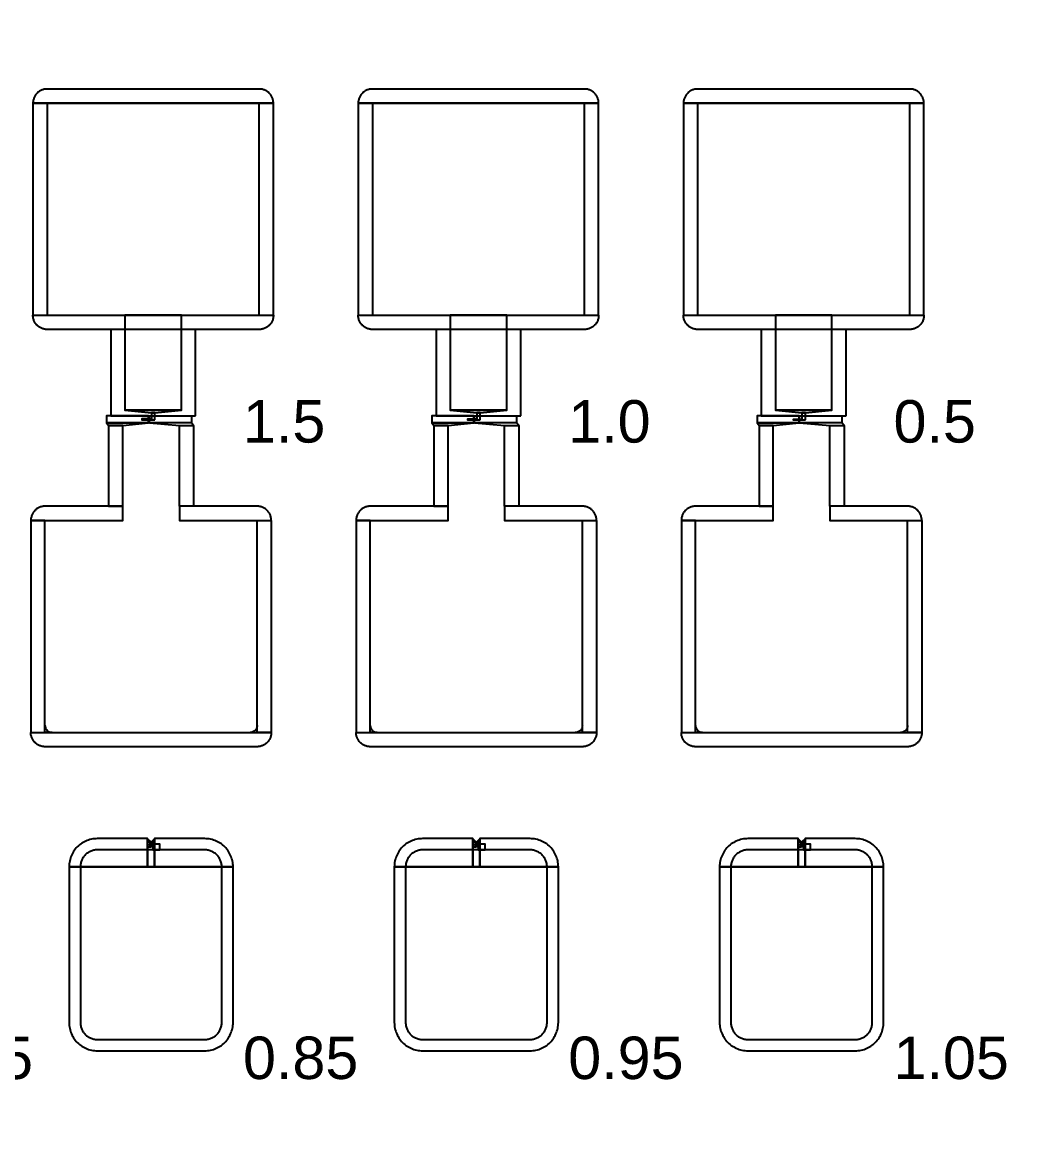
# Model space of a CAD drawing. Extents: x -50000 to 50000, y -50000 to 50000.
# Drawn here: x -12152 to -10740, y -39627 to -38046 of the extents above; entities that cross this region are included whole.
import ezdxf

# ---------------------------------------------------------------- set-up
doc = ezdxf.new("R2010")
doc.units = 0
doc.layers.get('0').update_dxf_attribs({"linetype": 'CONTINUOUS'})
for name, color, linetype in [('BASEMETAL', 4, 'CONTINUOUS'), ('FRAME', 8, 'CONTINUOUS'), ('MARKERS', 2, 'CONTINUOUS'), ('SECONDLAYER', 6, 'CONTINUOUS')]:
    doc.layers.add(name, color=color, linetype=linetype)
doc.styles.get("Standard").update_dxf_attribs({"font": 'arial.ttf'})

# ---------------------------------------------------------------- blocks, each defined once
blk = doc.blocks.new('CHIP_JARRAY')
for points in [[(2333, 4940), (2503, 4940), (2503, 4940), (2503, 4941), (2502.9, 4942.1), (2502.8, 4943.1), (2502.6, 4944.2), (2502.3, 4945.2), (2502, 4946.2), (2501.7, 4947.2), (2501.3, 4948.1), (2500.8, 4949.1), (2500.3, 4950), (2499.8, 4950.9), (2499.2, 4951.8), (2498.5, 4952.6), (2497.9, 4953.4), (2497.1, 4954.1), (2496.4, 4954.9), (2495.6, 4955.5), (2494.8, 4956.2), (2493.9, 4956.8), (2493, 4957.3), (2492.1, 4957.8), (2491.1, 4958.3), (2490.2, 4958.7), (2489.2, 4959), (2488.2, 4959.3), (2487.2, 4959.6), (2486.1, 4959.8), (2485.1, 4959.9), (2484, 4960), (2483, 4960), (2183, 4960), (2182, 4960), (2180.9, 4959.9), (2179.9, 4959.8), (2178.8, 4959.6), (2177.8, 4959.3), (2176.8, 4959), (2175.8, 4958.7), (2174.9, 4958.3), (2173.9, 4957.8), (2173, 4957.3), (2172.1, 4956.8), (2171.2, 4956.2), (2170.4, 4955.5), (2169.6, 4954.9), (2168.9, 4954.1), (2168.1, 4953.4), (2167.5, 4952.6), (2166.8, 4951.8), (2166.2, 4950.9), (2165.7, 4950), (2165.2, 4949.1), (2164.7, 4948.1), (2164.3, 4947.2), (2164, 4946.2), (2163.7, 4945.2), (2163.4, 4944.2), (2163.2, 4943.1), (2163.1, 4942.1), (2163, 4941), (2163, 4940), (2163, 4940)], [(2793, 4940), (2963, 4940), (2963, 4940), (2963, 4941), (2962.9, 4942.1), (2962.8, 4943.1), (2962.6, 4944.2), (2962.3, 4945.2), (2962, 4946.2), (2961.7, 4947.2), (2961.3, 4948.1), (2960.8, 4949.1), (2960.3, 4950), (2959.8, 4950.9), (2959.2, 4951.8), (2958.5, 4952.6), (2957.9, 4953.4), (2957.1, 4954.1), (2956.4, 4954.9), (2955.6, 4955.5), (2954.8, 4956.2), (2953.9, 4956.8), (2953, 4957.3), (2952.1, 4957.8), (2951.1, 4958.3), (2950.2, 4958.7), (2949.2, 4959), (2948.2, 4959.3), (2947.2, 4959.6), (2946.1, 4959.8), (2945.1, 4959.9), (2944, 4960), (2943, 4960), (2643, 4960), (2642, 4960), (2640.9, 4959.9), (2639.9, 4959.8), (2638.8, 4959.6), (2637.8, 4959.3), (2636.8, 4959), (2635.8, 4958.7), (2634.9, 4958.3), (2633.9, 4957.8), (2633, 4957.3), (2632.1, 4956.8), (2631.2, 4956.2), (2630.4, 4955.5), (2629.6, 4954.9), (2628.9, 4954.1), (2628.1, 4953.4), (2627.5, 4952.6), (2626.8, 4951.8), (2626.2, 4950.9), (2625.7, 4950), (2625.2, 4949.1), (2624.7, 4948.1), (2624.3, 4947.2), (2624, 4946.2), (2623.7, 4945.2), (2623.4, 4944.2), (2623.2, 4943.1), (2623.1, 4942.1), (2623, 4941), (2623, 4940), (2623, 4940)], [(3253, 4940), (3423, 4940), (3423, 4940), (3423, 4941), (3422.9, 4942.1), (3422.8, 4943.1), (3422.6, 4944.2), (3422.3, 4945.2), (3422, 4946.2), (3421.7, 4947.2), (3421.3, 4948.1), (3420.8, 4949.1), (3420.3, 4950), (3419.8, 4950.9), (3419.2, 4951.8), (3418.5, 4952.6), (3417.9, 4953.4), (3417.1, 4954.1), (3416.4, 4954.9), (3415.6, 4955.5), (3414.8, 4956.2), (3413.9, 4956.8), (3413, 4957.3), (3412.1, 4957.8), (3411.1, 4958.3), (3410.2, 4958.7), (3409.2, 4959), (3408.2, 4959.3), (3407.2, 4959.6), (3406.1, 4959.8), (3405.1, 4959.9), (3404, 4960), (3403, 4960), (3103, 4960), (3102, 4960), (3100.9, 4959.9), (3099.9, 4959.8), (3098.8, 4959.6), (3097.8, 4959.3), (3096.8, 4959), (3095.8, 4958.7), (3094.9, 4958.3), (3093.9, 4957.8), (3093, 4957.3), (3092.1, 4956.8), (3091.2, 4956.2), (3090.4, 4955.5), (3089.6, 4954.9), (3088.9, 4954.1), (3088.1, 4953.4), (3087.5, 4952.6), (3086.8, 4951.8), (3086.2, 4950.9), (3085.7, 4950), (3085.2, 4949.1), (3084.7, 4948.1), (3084.3, 4947.2), (3084, 4946.2), (3083.7, 4945.2), (3083.4, 4944.2), (3083.2, 4943.1), (3083.1, 4942.1), (3083, 4941), (3083, 4940), (3083, 4940)], [(2503, 4640), (2503, 4940), (2163, 4940), (2163, 4640)], [(2963, 4640), (2963, 4940), (2623, 4940), (2623, 4640)], [(3423, 4640), (3423, 4940), (3083, 4940), (3083, 4640)], [(2333, 4640), (2503, 4640), (2503, 4640), (2503, 4639), (2502.9, 4637.9), (2502.8, 4636.9), (2502.6, 4635.8), (2502.3, 4634.8), (2502, 4633.8), (2501.7, 4632.8), (2501.3, 4631.9), (2500.8, 4630.9), (2500.3, 4630), (2499.8, 4629.1), (2499.2, 4628.2), (2498.5, 4627.4), (2497.9, 4626.6), (2497.1, 4625.9), (2496.4, 4625.1), (2495.6, 4624.5), (2494.8, 4623.8), (2493.9, 4623.2), (2493, 4622.7), (2492.1, 4622.2), (2491.1, 4621.7), (2490.2, 4621.3), (2489.2, 4621), (2488.2, 4620.7), (2487.2, 4620.4), (2486.1, 4620.2), (2485.1, 4620.1), (2484, 4620), (2483, 4620), (2183, 4620), (2182, 4620), (2180.9, 4620.1), (2179.9, 4620.2), (2178.8, 4620.4), (2177.8, 4620.7), (2176.8, 4621), (2175.8, 4621.3), (2174.9, 4621.7), (2173.9, 4622.2), (2173, 4622.7), (2172.1, 4623.2), (2171.2, 4623.8), (2170.4, 4624.5), (2169.6, 4625.1), (2168.9, 4625.9), (2168.1, 4626.6), (2167.5, 4627.4), (2166.8, 4628.2), (2166.2, 4629.1), (2165.7, 4630), (2165.2, 4630.9), (2164.7, 4631.9), (2164.3, 4632.8), (2164, 4633.8), (2163.7, 4634.8), (2163.4, 4635.8), (2163.2, 4636.9), (2163.1, 4637.9), (2163, 4639), (2163, 4640), (2163, 4640)], [(2793, 4640), (2963, 4640), (2963, 4640), (2963, 4639), (2962.9, 4637.9), (2962.8, 4636.9), (2962.6, 4635.8), (2962.3, 4634.8), (2962, 4633.8), (2961.7, 4632.8), (2961.3, 4631.9), (2960.8, 4630.9), (2960.3, 4630), (2959.8, 4629.1), (2959.2, 4628.2), (2958.5, 4627.4), (2957.9, 4626.6), (2957.1, 4625.9), (2956.4, 4625.1), (2955.6, 4624.5), (2954.8, 4623.8), (2953.9, 4623.2), (2953, 4622.7), (2952.1, 4622.2), (2951.1, 4621.7), (2950.2, 4621.3), (2949.2, 4621), (2948.2, 4620.7), (2947.2, 4620.4), (2946.1, 4620.2), (2945.1, 4620.1), (2944, 4620), (2943, 4620), (2643, 4620), (2642, 4620), (2640.9, 4620.1), (2639.9, 4620.2), (2638.8, 4620.4), (2637.8, 4620.7), (2636.8, 4621), (2635.8, 4621.3), (2634.9, 4621.7), (2633.9, 4622.2), (2633, 4622.7), (2632.1, 4623.2), (2631.2, 4623.8), (2630.4, 4624.5), (2629.6, 4625.1), (2628.9, 4625.9), (2628.1, 4626.6), (2627.5, 4627.4), (2626.8, 4628.2), (2626.2, 4629.1), (2625.7, 4630), (2625.2, 4630.9), (2624.7, 4631.9), (2624.3, 4632.8), (2624, 4633.8), (2623.7, 4634.8), (2623.4, 4635.8), (2623.2, 4636.9), (2623.1, 4637.9), (2623, 4639), (2623, 4640), (2623, 4640)], [(3253, 4640), (3423, 4640), (3423, 4640), (3423, 4639), (3422.9, 4637.9), (3422.8, 4636.9), (3422.6, 4635.8), (3422.3, 4634.8), (3422, 4633.8), (3421.7, 4632.8), (3421.3, 4631.9), (3420.8, 4630.9), (3420.3, 4630), (3419.8, 4629.1), (3419.2, 4628.2), (3418.5, 4627.4), (3417.9, 4626.6), (3417.1, 4625.9), (3416.4, 4625.1), (3415.6, 4624.5), (3414.8, 4623.8), (3413.9, 4623.2), (3413, 4622.7), (3412.1, 4622.2), (3411.1, 4621.7), (3410.2, 4621.3), (3409.2, 4621), (3408.2, 4620.7), (3407.2, 4620.4), (3406.1, 4620.2), (3405.1, 4620.1), (3404, 4620), (3403, 4620), (3103, 4620), (3102, 4620), (3100.9, 4620.1), (3099.9, 4620.2), (3098.8, 4620.4), (3097.8, 4620.7), (3096.8, 4621), (3095.8, 4621.3), (3094.9, 4621.7), (3093.9, 4622.2), (3093, 4622.7), (3092.1, 4623.2), (3091.2, 4623.8), (3090.4, 4624.5), (3089.6, 4625.1), (3088.9, 4625.9), (3088.1, 4626.6), (3087.5, 4627.4), (3086.8, 4628.2), (3086.2, 4629.1), (3085.7, 4630), (3085.2, 4630.9), (3084.7, 4631.9), (3084.3, 4632.8), (3084, 4633.8), (3083.7, 4634.8), (3083.4, 4635.8), (3083.2, 4636.9), (3083.1, 4637.9), (3083, 4639), (3083, 4640), (3083, 4640)], [(2393, 4498), (2393, 4620), (2273, 4620), (2273, 4498)], [(2853, 4498), (2853, 4620), (2733, 4620), (2733, 4498)], [(3313, 4498), (3313, 4620), (3193, 4620), (3193, 4498)], [(2326.2, 4488), (2326.2, 4498), (2267, 4498), (2267, 4488)], [(2327.8, 4488), (2327.8, 4498), (2387, 4498), (2387, 4488)], [(2786.5, 4488), (2786.5, 4498), (2727, 4498), (2727, 4488)], [(2787.5, 4488), (2787.5, 4498), (2847, 4498), (2847, 4488)], [(3246.8, 4488), (3246.8, 4498), (3187, 4498), (3187, 4488)], [(3247.2, 4488), (3247.2, 4498), (3307, 4498), (3307, 4488)], [(2290, 4484), (2326.2, 4488), (2267, 4488), (2270, 4484)], [(2290, 4370), (2290, 4484), (2270, 4484), (2270, 4370)], [(2390, 4484), (2387, 4488), (2327.8, 4488), (2370, 4484)], [(2370, 4370), (2370, 4484), (2390, 4484), (2390, 4370)], [(2750, 4484), (2786.5, 4488), (2727, 4488), (2730, 4484)], [(2750, 4370), (2750, 4484), (2730, 4484), (2730, 4370)], [(2850, 4484), (2847, 4488), (2787.5, 4488), (2830, 4484)], [(2830, 4370), (2830, 4484), (2850, 4484), (2850, 4370)], [(3210, 4484), (3246.8, 4488), (3187, 4488), (3190, 4484)], [(3210, 4370), (3210, 4484), (3190, 4484), (3190, 4370)], [(3310, 4484), (3307, 4488), (3247.2, 4488), (3290, 4484)], [(3290, 4370), (3290, 4484), (3310, 4484), (3310, 4370)], [(2225, 4350), (2290, 4350), (2290, 4370), (2180, 4370), (2179, 4370), (2177.9, 4369.9), (2176.9, 4369.8), (2175.8, 4369.6), (2174.8, 4369.3), (2173.8, 4369), (2172.8, 4368.7), (2171.9, 4368.3), (2170.9, 4367.8), (2170, 4367.3), (2169.1, 4366.8), (2168.2, 4366.2), (2167.4, 4365.5), (2166.6, 4364.9), (2165.9, 4364.1), (2165.1, 4363.4), (2164.5, 4362.6), (2163.8, 4361.8), (2163.2, 4360.9), (2162.7, 4360), (2162.2, 4359.1), (2161.7, 4358.1), (2161.3, 4357.2), (2161, 4356.2), (2160.7, 4355.2), (2160.4, 4354.2), (2160.2, 4353.1), (2160.1, 4352.1), (2160, 4351), (2160, 4350), (2160, 4350)], [(2435, 4350), (2500, 4350), (2500, 4350), (2500, 4351), (2499.9, 4352.1), (2499.8, 4353.1), (2499.6, 4354.2), (2499.3, 4355.2), (2499, 4356.2), (2498.7, 4357.2), (2498.3, 4358.1), (2497.8, 4359.1), (2497.3, 4360), (2496.8, 4360.9), (2496.2, 4361.8), (2495.5, 4362.6), (2494.9, 4363.4), (2494.1, 4364.1), (2493.4, 4364.9), (2492.6, 4365.5), (2491.8, 4366.2), (2490.9, 4366.8), (2490, 4367.3), (2489.1, 4367.8), (2488.1, 4368.3), (2487.2, 4368.7), (2486.2, 4369), (2485.2, 4369.3), (2484.2, 4369.6), (2483.1, 4369.8), (2482.1, 4369.9), (2481, 4370), (2480, 4370), (2370, 4370), (2370, 4350)], [(2685, 4350), (2750, 4350), (2750, 4370), (2640, 4370), (2639, 4370), (2637.9, 4369.9), (2636.9, 4369.8), (2635.8, 4369.6), (2634.8, 4369.3), (2633.8, 4369), (2632.8, 4368.7), (2631.9, 4368.3), (2630.9, 4367.8), (2630, 4367.3), (2629.1, 4366.8), (2628.2, 4366.2), (2627.4, 4365.5), (2626.6, 4364.9), (2625.9, 4364.1), (2625.1, 4363.4), (2624.5, 4362.6), (2623.8, 4361.8), (2623.2, 4360.9), (2622.7, 4360), (2622.2, 4359.1), (2621.7, 4358.1), (2621.3, 4357.2), (2621, 4356.2), (2620.7, 4355.2), (2620.4, 4354.2), (2620.2, 4353.1), (2620.1, 4352.1), (2620, 4351), (2620, 4350), (2620, 4350)], [(2895, 4350), (2960, 4350), (2960, 4350), (2960, 4351), (2959.9, 4352.1), (2959.8, 4353.1), (2959.6, 4354.2), (2959.3, 4355.2), (2959, 4356.2), (2958.7, 4357.2), (2958.3, 4358.1), (2957.8, 4359.1), (2957.3, 4360), (2956.8, 4360.9), (2956.2, 4361.8), (2955.5, 4362.6), (2954.9, 4363.4), (2954.1, 4364.1), (2953.4, 4364.9), (2952.6, 4365.5), (2951.8, 4366.2), (2950.9, 4366.8), (2950, 4367.3), (2949.1, 4367.8), (2948.1, 4368.3), (2947.2, 4368.7), (2946.2, 4369), (2945.2, 4369.3), (2944.2, 4369.6), (2943.1, 4369.8), (2942.1, 4369.9), (2941, 4370), (2940, 4370), (2830, 4370), (2830, 4350)], [(3145, 4350), (3210, 4350), (3210, 4370), (3100, 4370), (3099, 4370), (3097.9, 4369.9), (3096.9, 4369.8), (3095.8, 4369.6), (3094.8, 4369.3), (3093.8, 4369), (3092.8, 4368.7), (3091.9, 4368.3), (3090.9, 4367.8), (3090, 4367.3), (3089.1, 4366.8), (3088.2, 4366.2), (3087.4, 4365.5), (3086.6, 4364.9), (3085.9, 4364.1), (3085.1, 4363.4), (3084.5, 4362.6), (3083.8, 4361.8), (3083.2, 4360.9), (3082.7, 4360), (3082.2, 4359.1), (3081.7, 4358.1), (3081.3, 4357.2), (3081, 4356.2), (3080.7, 4355.2), (3080.4, 4354.2), (3080.2, 4353.1), (3080.1, 4352.1), (3080, 4351), (3080, 4350), (3080, 4350)], [(3355, 4350), (3420, 4350), (3420, 4350), (3420, 4351), (3419.9, 4352.1), (3419.8, 4353.1), (3419.6, 4354.2), (3419.3, 4355.2), (3419, 4356.2), (3418.7, 4357.2), (3418.3, 4358.1), (3417.8, 4359.1), (3417.3, 4360), (3416.8, 4360.9), (3416.2, 4361.8), (3415.5, 4362.6), (3414.9, 4363.4), (3414.1, 4364.1), (3413.4, 4364.9), (3412.6, 4365.5), (3411.8, 4366.2), (3410.9, 4366.8), (3410, 4367.3), (3409.1, 4367.8), (3408.1, 4368.3), (3407.2, 4368.7), (3406.2, 4369), (3405.2, 4369.3), (3404.2, 4369.6), (3403.1, 4369.8), (3402.1, 4369.9), (3401, 4370), (3400, 4370), (3290, 4370), (3290, 4350)], [(2180, 4050), (2180, 4350), (2160, 4350), (2160, 4050)], [(2480, 4050), (2480, 4350), (2500, 4350), (2500, 4050)], [(2640, 4050), (2640, 4350), (2620, 4350), (2620, 4050)], [(2940, 4050), (2940, 4350), (2960, 4350), (2960, 4050)], [(3100, 4050), (3100, 4350), (3080, 4350), (3080, 4050)], [(3400, 4050), (3400, 4350), (3420, 4350), (3420, 4050)], [(2330, 4050), (2500, 4050), (2500, 4050), (2500, 4049), (2499.9, 4047.9), (2499.8, 4046.9), (2499.6, 4045.8), (2499.3, 4044.8), (2499, 4043.8), (2498.7, 4042.8), (2498.3, 4041.9), (2497.8, 4040.9), (2497.3, 4040), (2496.8, 4039.1), (2496.2, 4038.2), (2495.5, 4037.4), (2494.9, 4036.6), (2494.1, 4035.9), (2493.4, 4035.1), (2492.6, 4034.5), (2491.8, 4033.8), (2490.9, 4033.2), (2490, 4032.7), (2489.1, 4032.2), (2488.1, 4031.7), (2487.2, 4031.3), (2486.2, 4031), (2485.2, 4030.7), (2484.2, 4030.4), (2483.1, 4030.2), (2482.1, 4030.1), (2481, 4030), (2480, 4030), (2180, 4030), (2179, 4030), (2177.9, 4030.1), (2176.9, 4030.2), (2175.8, 4030.4), (2174.8, 4030.7), (2173.8, 4031), (2172.8, 4031.3), (2171.9, 4031.7), (2170.9, 4032.2), (2170, 4032.7), (2169.1, 4033.2), (2168.2, 4033.8), (2167.4, 4034.5), (2166.6, 4035.1), (2165.9, 4035.9), (2165.1, 4036.6), (2164.5, 4037.4), (2163.8, 4038.2), (2163.2, 4039.1), (2162.7, 4040), (2162.2, 4040.9), (2161.7, 4041.9), (2161.3, 4042.8), (2161, 4043.8), (2160.7, 4044.8), (2160.4, 4045.8), (2160.2, 4046.9), (2160.1, 4047.9), (2160, 4049), (2160, 4050), (2160, 4050)], [(2180, 4050), (2180, 4060), (2180.1, 4059), (2180.2, 4057.9), (2180.5, 4056.9), (2180.9, 4055.9), (2181.3, 4055), (2181.9, 4054.1), (2182.6, 4053.3), (2183.3, 4052.6), (2184.1, 4051.9), (2185, 4051.3), (2185.9, 4050.9), (2186.9, 4050.5), (2187.9, 4050.2), (2189, 4050.1), (2190, 4050)], [(2480, 4050), (2480, 4060), (2479.9, 4059), (2479.8, 4057.9), (2479.5, 4056.9), (2479.1, 4055.9), (2478.7, 4055), (2478.1, 4054.1), (2477.4, 4053.3), (2476.7, 4052.6), (2475.9, 4051.9), (2475, 4051.3), (2474.1, 4050.9), (2473.1, 4050.5), (2472.1, 4050.2), (2471, 4050.1), (2470, 4050)], [(2790, 4050), (2960, 4050), (2960, 4050), (2960, 4049), (2959.9, 4047.9), (2959.8, 4046.9), (2959.6, 4045.8), (2959.3, 4044.8), (2959, 4043.8), (2958.7, 4042.8), (2958.3, 4041.9), (2957.8, 4040.9), (2957.3, 4040), (2956.8, 4039.1), (2956.2, 4038.2), (2955.5, 4037.4), (2954.9, 4036.6), (2954.1, 4035.9), (2953.4, 4035.1), (2952.6, 4034.5), (2951.8, 4033.8), (2950.9, 4033.2), (2950, 4032.7), (2949.1, 4032.2), (2948.1, 4031.7), (2947.2, 4031.3), (2946.2, 4031), (2945.2, 4030.7), (2944.2, 4030.4), (2943.1, 4030.2), (2942.1, 4030.1), (2941, 4030), (2940, 4030), (2640, 4030), (2639, 4030), (2637.9, 4030.1), (2636.9, 4030.2), (2635.8, 4030.4), (2634.8, 4030.7), (2633.8, 4031), (2632.8, 4031.3), (2631.9, 4031.7), (2630.9, 4032.2), (2630, 4032.7), (2629.1, 4033.2), (2628.2, 4033.8), (2627.4, 4034.5), (2626.6, 4035.1), (2625.9, 4035.9), (2625.1, 4036.6), (2624.5, 4037.4), (2623.8, 4038.2), (2623.2, 4039.1), (2622.7, 4040), (2622.2, 4040.9), (2621.7, 4041.9), (2621.3, 4042.8), (2621, 4043.8), (2620.7, 4044.8), (2620.4, 4045.8), (2620.2, 4046.9), (2620.1, 4047.9), (2620, 4049), (2620, 4050), (2620, 4050)], [(2640, 4050), (2640, 4060), (2640.1, 4059), (2640.2, 4057.9), (2640.5, 4056.9), (2640.9, 4055.9), (2641.3, 4055), (2641.9, 4054.1), (2642.6, 4053.3), (2643.3, 4052.6), (2644.1, 4051.9), (2645, 4051.3), (2645.9, 4050.9), (2646.9, 4050.5), (2647.9, 4050.2), (2649, 4050.1), (2650, 4050)], [(2940, 4050), (2940, 4060), (2939.9, 4059), (2939.8, 4057.9), (2939.5, 4056.9), (2939.1, 4055.9), (2938.7, 4055), (2938.1, 4054.1), (2937.4, 4053.3), (2936.7, 4052.6), (2935.9, 4051.9), (2935, 4051.3), (2934.1, 4050.9), (2933.1, 4050.5), (2932.1, 4050.2), (2931, 4050.1), (2930, 4050)], [(3250, 4050), (3420, 4050), (3420, 4050), (3420, 4049), (3419.9, 4047.9), (3419.8, 4046.9), (3419.6, 4045.8), (3419.3, 4044.8), (3419, 4043.8), (3418.7, 4042.8), (3418.3, 4041.9), (3417.8, 4040.9), (3417.3, 4040), (3416.8, 4039.1), (3416.2, 4038.2), (3415.5, 4037.4), (3414.9, 4036.6), (3414.1, 4035.9), (3413.4, 4035.1), (3412.6, 4034.5), (3411.8, 4033.8), (3410.9, 4033.2), (3410, 4032.7), (3409.1, 4032.2), (3408.1, 4031.7), (3407.2, 4031.3), (3406.2, 4031), (3405.2, 4030.7), (3404.2, 4030.4), (3403.1, 4030.2), (3402.1, 4030.1), (3401, 4030), (3400, 4030), (3100, 4030), (3099, 4030), (3097.9, 4030.1), (3096.9, 4030.2), (3095.8, 4030.4), (3094.8, 4030.7), (3093.8, 4031), (3092.8, 4031.3), (3091.9, 4031.7), (3090.9, 4032.2), (3090, 4032.7), (3089.1, 4033.2), (3088.2, 4033.8), (3087.4, 4034.5), (3086.6, 4035.1), (3085.9, 4035.9), (3085.1, 4036.6), (3084.5, 4037.4), (3083.8, 4038.2), (3083.2, 4039.1), (3082.7, 4040), (3082.2, 4040.9), (3081.7, 4041.9), (3081.3, 4042.8), (3081, 4043.8), (3080.7, 4044.8), (3080.4, 4045.8), (3080.2, 4046.9), (3080.1, 4047.9), (3080, 4049), (3080, 4050), (3080, 4050)], [(3100, 4050), (3100, 4060), (3100.1, 4059), (3100.2, 4057.9), (3100.5, 4056.9), (3100.9, 4055.9), (3101.3, 4055), (3101.9, 4054.1), (3102.6, 4053.3), (3103.3, 4052.6), (3104.1, 4051.9), (3105, 4051.3), (3105.9, 4050.9), (3106.9, 4050.5), (3107.9, 4050.2), (3109, 4050.1), (3110, 4050)], [(3400, 4050), (3400, 4060), (3399.9, 4059), (3399.8, 4057.9), (3399.5, 4056.9), (3399.1, 4055.9), (3398.7, 4055), (3398.1, 4054.1), (3397.4, 4053.3), (3396.7, 4052.6), (3395.9, 4051.9), (3395, 4051.3), (3394.1, 4050.9), (3393.1, 4050.5), (3392.1, 4050.2), (3391, 4050.1), (3390, 4050)], [(2269.5, 3860), (2325, 3860), (2325, 3900), (2254, 3900), (2251.9, 3899.9), (2249.8, 3899.8), (2247.7, 3899.5), (2245.7, 3899.1), (2243.6, 3898.6), (2241.6, 3898), (2239.7, 3897.3), (2237.7, 3896.5), (2235.8, 3895.6), (2234, 3894.6), (2232.2, 3893.5), (2230.5, 3892.4), (2228.8, 3891.1), (2227.2, 3889.7), (2225.7, 3888.3), (2224.3, 3886.8), (2222.9, 3885.2), (2221.6, 3883.5), (2220.5, 3881.8), (2219.4, 3880), (2218.4, 3878.2), (2217.5, 3876.3), (2216.7, 3874.3), (2216, 3872.4), (2215.4, 3870.4), (2214.9, 3868.3), (2214.5, 3866.3), (2214.2, 3864.2), (2214.1, 3862.1), (2214, 3860), (2214, 3860)], [(2329.6, 3895.5), (2325, 3899.5), (2325, 3899.5), (2325, 3895.5)], [(2329.6, 3888.5), (2329.6, 3895.5), (2325, 3895.5), (2325, 3888.5)], [(2335, 3895.5), (2335, 3899.5), (2335, 3899.5), (2330.4, 3895.5)], [(2330.4, 3888.5), (2330.4, 3895.5), (2335, 3895.5), (2335, 3888.5)], [(2390.5, 3860), (2446, 3860), (2446, 3860), (2445.9, 3862.1), (2445.8, 3864.2), (2445.5, 3866.3), (2445.1, 3868.3), (2444.6, 3870.4), (2444, 3872.4), (2443.3, 3874.3), (2442.5, 3876.3), (2441.6, 3878.2), (2440.6, 3880), (2439.5, 3881.8), (2438.4, 3883.5), (2437.1, 3885.2), (2435.7, 3886.8), (2434.3, 3888.3), (2432.8, 3889.7), (2431.2, 3891.1), (2429.5, 3892.4), (2427.8, 3893.5), (2426, 3894.6), (2424.2, 3895.6), (2422.3, 3896.5), (2420.3, 3897.3), (2418.4, 3898), (2416.4, 3898.6), (2414.3, 3899.1), (2412.3, 3899.5), (2410.2, 3899.8), (2408.1, 3899.9), (2406, 3900), (2335, 3900), (2335, 3860)], [(2729.5, 3860), (2785, 3860), (2785, 3900), (2714, 3900), (2711.9, 3899.9), (2709.8, 3899.8), (2707.7, 3899.5), (2705.7, 3899.1), (2703.6, 3898.6), (2701.6, 3898), (2699.7, 3897.3), (2697.7, 3896.5), (2695.8, 3895.6), (2694, 3894.6), (2692.2, 3893.5), (2690.5, 3892.4), (2688.8, 3891.1), (2687.2, 3889.7), (2685.7, 3888.3), (2684.3, 3886.8), (2682.9, 3885.2), (2681.6, 3883.5), (2680.5, 3881.8), (2679.4, 3880), (2678.4, 3878.2), (2677.5, 3876.3), (2676.7, 3874.3), (2676, 3872.4), (2675.4, 3870.4), (2674.9, 3868.3), (2674.5, 3866.3), (2674.2, 3864.2), (2674.1, 3862.1), (2674, 3860), (2674, 3860)], [(2789.5, 3895.5), (2785, 3899.5), (2785, 3899.5), (2785, 3895.5)], [(2789.5, 3888.5), (2789.5, 3895.5), (2785, 3895.5), (2785, 3888.5)], [(2795, 3895.5), (2795, 3899.5), (2795, 3899.5), (2790.5, 3895.5)], [(2790.5, 3888.5), (2790.5, 3895.5), (2795, 3895.5), (2795, 3888.5)], [(2850.5, 3860), (2906, 3860), (2906, 3860), (2905.9, 3862.1), (2905.8, 3864.2), (2905.5, 3866.3), (2905.1, 3868.3), (2904.6, 3870.4), (2904, 3872.4), (2903.3, 3874.3), (2902.5, 3876.3), (2901.6, 3878.2), (2900.6, 3880), (2899.5, 3881.8), (2898.4, 3883.5), (2897.1, 3885.2), (2895.7, 3886.8), (2894.3, 3888.3), (2892.8, 3889.7), (2891.2, 3891.1), (2889.5, 3892.4), (2887.8, 3893.5), (2886, 3894.6), (2884.2, 3895.6), (2882.3, 3896.5), (2880.3, 3897.3), (2878.4, 3898), (2876.4, 3898.6), (2874.3, 3899.1), (2872.3, 3899.5), (2870.2, 3899.8), (2868.1, 3899.9), (2866, 3900), (2795, 3900), (2795, 3860)], [(3189.5, 3860), (3245, 3860), (3245, 3900), (3174, 3900), (3171.9, 3899.9), (3169.8, 3899.8), (3167.7, 3899.5), (3165.7, 3899.1), (3163.6, 3898.6), (3161.6, 3898), (3159.7, 3897.3), (3157.7, 3896.5), (3155.8, 3895.6), (3154, 3894.6), (3152.2, 3893.5), (3150.5, 3892.4), (3148.8, 3891.1), (3147.2, 3889.7), (3145.7, 3888.3), (3144.3, 3886.8), (3142.9, 3885.2), (3141.6, 3883.5), (3140.5, 3881.8), (3139.4, 3880), (3138.4, 3878.2), (3137.5, 3876.3), (3136.7, 3874.3), (3136, 3872.4), (3135.4, 3870.4), (3134.9, 3868.3), (3134.5, 3866.3), (3134.2, 3864.2), (3134.1, 3862.1), (3134, 3860), (3134, 3860)], [(3249.5, 3895.5), (3245, 3899.5), (3245, 3899.5), (3245, 3895.5)], [(3249.5, 3888.5), (3249.5, 3895.5), (3245, 3895.5), (3245, 3888.5)], [(3255, 3895.5), (3255, 3899.5), (3255, 3899.5), (3250.5, 3895.5)], [(3250.5, 3888.5), (3250.5, 3895.5), (3255, 3895.5), (3255, 3888.5)], [(3310.5, 3860), (3366, 3860), (3366, 3860), (3365.9, 3862.1), (3365.8, 3864.2), (3365.5, 3866.3), (3365.1, 3868.3), (3364.6, 3870.4), (3364, 3872.4), (3363.3, 3874.3), (3362.5, 3876.3), (3361.6, 3878.2), (3360.6, 3880), (3359.5, 3881.8), (3358.4, 3883.5), (3357.1, 3885.2), (3355.7, 3886.8), (3354.3, 3888.3), (3352.8, 3889.7), (3351.2, 3891.1), (3349.5, 3892.4), (3347.8, 3893.5), (3346, 3894.6), (3344.2, 3895.6), (3342.3, 3896.5), (3340.3, 3897.3), (3338.4, 3898), (3336.4, 3898.6), (3334.3, 3899.1), (3332.3, 3899.5), (3330.2, 3899.8), (3328.1, 3899.9), (3326, 3900), (3255, 3900), (3255, 3860)], [(2335, 3860), (2335, 3888.5), (2325, 3888.5), (2325, 3860)], [(2795, 3860), (2795, 3888.5), (2785, 3888.5), (2785, 3860)], [(3255, 3860), (3255, 3888.5), (3245, 3888.5), (3245, 3860)], [(2330, 3600), (2406, 3600), (2408.1, 3600.1), (2410.2, 3600.2), (2412.3, 3600.5), (2414.3, 3600.9), (2416.4, 3601.4), (2418.4, 3602), (2420.3, 3602.7), (2422.3, 3603.5), (2424.2, 3604.4), (2426, 3605.4), (2427.8, 3606.5), (2429.5, 3607.6), (2431.2, 3608.9), (2432.8, 3610.3), (2434.3, 3611.7), (2435.7, 3613.2), (2437.1, 3614.8), (2438.4, 3616.5), (2439.5, 3618.2), (2440.6, 3620), (2441.6, 3621.8), (2442.5, 3623.7), (2443.3, 3625.7), (2444, 3627.6), (2444.6, 3629.6), (2445.1, 3631.7), (2445.5, 3633.7), (2445.8, 3635.8), (2445.9, 3637.9), (2446, 3640), (2446, 3860), (2214, 3860), (2214, 3640), (2214.1, 3637.9), (2214.2, 3635.8), (2214.5, 3633.7), (2214.9, 3631.7), (2215.4, 3629.6), (2216, 3627.6), (2216.7, 3625.7), (2217.5, 3623.7), (2218.4, 3621.8), (2219.4, 3620), (2220.5, 3618.2), (2221.6, 3616.5), (2222.9, 3614.8), (2224.3, 3613.2), (2225.7, 3611.7), (2227.2, 3610.3), (2228.8, 3608.9), (2230.5, 3607.6), (2232.2, 3606.5), (2234, 3605.4), (2235.8, 3604.4), (2237.7, 3603.5), (2239.7, 3602.7), (2241.6, 3602), (2243.6, 3601.4), (2245.7, 3600.9), (2247.7, 3600.5), (2249.8, 3600.2), (2251.9, 3600.1), (2254, 3600)], [(2790, 3600), (2866, 3600), (2868.1, 3600.1), (2870.2, 3600.2), (2872.3, 3600.5), (2874.3, 3600.9), (2876.4, 3601.4), (2878.4, 3602), (2880.3, 3602.7), (2882.3, 3603.5), (2884.2, 3604.4), (2886, 3605.4), (2887.8, 3606.5), (2889.5, 3607.6), (2891.2, 3608.9), (2892.8, 3610.3), (2894.3, 3611.7), (2895.7, 3613.2), (2897.1, 3614.8), (2898.4, 3616.5), (2899.5, 3618.2), (2900.6, 3620), (2901.6, 3621.8), (2902.5, 3623.7), (2903.3, 3625.7), (2904, 3627.6), (2904.6, 3629.6), (2905.1, 3631.7), (2905.5, 3633.7), (2905.8, 3635.8), (2905.9, 3637.9), (2906, 3640), (2906, 3860), (2674, 3860), (2674, 3640), (2674.1, 3637.9), (2674.2, 3635.8), (2674.5, 3633.7), (2674.9, 3631.7), (2675.4, 3629.6), (2676, 3627.6), (2676.7, 3625.7), (2677.5, 3623.7), (2678.4, 3621.8), (2679.4, 3620), (2680.5, 3618.2), (2681.6, 3616.5), (2682.9, 3614.8), (2684.3, 3613.2), (2685.7, 3611.7), (2687.2, 3610.3), (2688.8, 3608.9), (2690.5, 3607.6), (2692.2, 3606.5), (2694, 3605.4), (2695.8, 3604.4), (2697.7, 3603.5), (2699.7, 3602.7), (2701.6, 3602), (2703.6, 3601.4), (2705.7, 3600.9), (2707.7, 3600.5), (2709.8, 3600.2), (2711.9, 3600.1), (2714, 3600)], [(3250, 3600), (3326, 3600), (3328.1, 3600.1), (3330.2, 3600.2), (3332.3, 3600.5), (3334.3, 3600.9), (3336.4, 3601.4), (3338.4, 3602), (3340.3, 3602.7), (3342.3, 3603.5), (3344.2, 3604.4), (3346, 3605.4), (3347.8, 3606.5), (3349.5, 3607.6), (3351.2, 3608.9), (3352.8, 3610.3), (3354.3, 3611.7), (3355.7, 3613.2), (3357.1, 3614.8), (3358.4, 3616.5), (3359.5, 3618.2), (3360.6, 3620), (3361.6, 3621.8), (3362.5, 3623.7), (3363.3, 3625.7), (3364, 3627.6), (3364.6, 3629.6), (3365.1, 3631.7), (3365.5, 3633.7), (3365.8, 3635.8), (3365.9, 3637.9), (3366, 3640), (3366, 3860), (3134, 3860), (3134, 3640), (3134.1, 3637.9), (3134.2, 3635.8), (3134.5, 3633.7), (3134.9, 3631.7), (3135.4, 3629.6), (3136, 3627.6), (3136.7, 3625.7), (3137.5, 3623.7), (3138.4, 3621.8), (3139.4, 3620), (3140.5, 3618.2), (3141.6, 3616.5), (3142.9, 3614.8), (3144.3, 3613.2), (3145.7, 3611.7), (3147.2, 3610.3), (3148.8, 3608.9), (3150.5, 3607.6), (3152.2, 3606.5), (3154, 3605.4), (3155.8, 3604.4), (3157.7, 3603.5), (3159.7, 3602.7), (3161.6, 3602), (3163.6, 3601.4), (3165.7, 3600.9), (3167.7, 3600.5), (3169.8, 3600.2), (3171.9, 3600.1), (3174, 3600)]]:
    blk.add_lwpolyline(points, close=True)
at = {"layer": 'SECONDLAYER'}
for points in [[(2483, 4640), (2483, 4940), (2183, 4940), (2183, 4640)], [(2943, 4640), (2943, 4940), (2643, 4940), (2643, 4640)], [(3403, 4640), (3403, 4940), (3103, 4940), (3103, 4640)], [(2373, 4506), (2373, 4640), (2293, 4640), (2293, 4506)], [(2833, 4506), (2833, 4640), (2753, 4640), (2753, 4506)], [(3293, 4506), (3293, 4640), (3213, 4640), (3213, 4506)], [(2335.5, 4502), (2373, 4506), (2293, 4506), (2330.5, 4502)], [(2326.2, 4492), (2326.2, 4493.5), (2317, 4493.5), (2317, 4492)], [(2327.8, 4492), (2327.8, 4493.5), (2326.2, 4493.5), (2326.2, 4492)], [(2330.5, 4492), (2330.5, 4493.5), (2327.8, 4493.5), (2327.8, 4492)], [(2335.5, 4492), (2335.5, 4502), (2330.5, 4502), (2330.5, 4492)], [(2795.5, 4502), (2833, 4506), (2753, 4506), (2790.5, 4502)], [(2786.5, 4492), (2786.5, 4493), (2777.5, 4493), (2777.5, 4492)], [(2787.5, 4492), (2787.5, 4493), (2786.5, 4493), (2786.5, 4492)], [(2790.5, 4492), (2790.5, 4493), (2787.5, 4493), (2787.5, 4492)], [(2795.5, 4492), (2795.5, 4502), (2790.5, 4502), (2790.5, 4492)], [(3255.5, 4502), (3293, 4506), (3213, 4506), (3250.5, 4502)], [(3246.8, 4492), (3246.8, 4492.5), (3238, 4492.5), (3238, 4492)], [(3247.2, 4492), (3247.2, 4492.5), (3246.8, 4492.5), (3246.8, 4492)], [(3250.5, 4492), (3250.5, 4492.5), (3247.2, 4492.5), (3247.2, 4492)], [(3255.5, 4492), (3255.5, 4502), (3250.5, 4502), (3250.5, 4492)], [(2327.5, 3892.3), (2327.5, 3891.7), (2329.6, 3891.7), (2329.6, 3892.3)], [(2329.6, 3892.3), (2329.6, 3891.7), (2330.4, 3891.7), (2330.4, 3892.3)], [(2330.4, 3892.3), (2330.4, 3891.7), (2332.5, 3891.7), (2332.5, 3892.3)], [(2332.5, 3892.3), (2332.5, 3884), (2342.5, 3884), (2342.5, 3892.3)], [(2787.5, 3892.3), (2787.5, 3891.7), (2789.5, 3891.7), (2789.5, 3892.3)], [(2789.5, 3892.3), (2789.5, 3891.7), (2790.5, 3891.7), (2790.5, 3892.3)], [(2790.5, 3892.3), (2790.5, 3891.7), (2792.5, 3891.7), (2792.5, 3892.3)], [(2792.5, 3892.3), (2792.5, 3884), (2802.5, 3884), (2802.5, 3892.3)], [(3247.5, 3892.3), (3247.5, 3891.7), (3249.5, 3891.7), (3249.5, 3892.3)], [(3249.5, 3892.3), (3249.5, 3891.7), (3250.5, 3891.7), (3250.5, 3892.3)], [(3250.5, 3892.3), (3250.5, 3891.7), (3252.5, 3891.7), (3252.5, 3892.3)], [(3252.5, 3892.3), (3252.5, 3884), (3262.5, 3884), (3262.5, 3892.3)], [(2330, 3884), (2254, 3884), (2252.7, 3884), (2251.5, 3883.9), (2250.2, 3883.7), (2249, 3883.5), (2247.8, 3883.2), (2246.6, 3882.8), (2245.4, 3882.4), (2244.2, 3881.9), (2243.1, 3881.4), (2242, 3880.8), (2240.9, 3880.1), (2239.9, 3879.4), (2238.9, 3878.7), (2237.9, 3877.8), (2237, 3877), (2236.2, 3876.1), (2235.3, 3875.1), (2234.6, 3874.1), (2233.9, 3873.1), (2233.2, 3872), (2232.6, 3870.9), (2232.1, 3869.8), (2231.6, 3868.6), (2231.2, 3867.4), (2230.8, 3866.2), (2230.5, 3865), (2230.3, 3863.8), (2230.1, 3862.5), (2230, 3861.3), (2230, 3860), (2230, 3640), (2230, 3638.7), (2230.1, 3637.5), (2230.3, 3636.2), (2230.5, 3635), (2230.8, 3633.8), (2231.2, 3632.6), (2231.6, 3631.4), (2232.1, 3630.2), (2232.6, 3629.1), (2233.2, 3628), (2233.9, 3626.9), (2234.6, 3625.9), (2235.3, 3624.9), (2236.2, 3623.9), (2237, 3623), (2237.9, 3622.2), (2238.9, 3621.3), (2239.9, 3620.6), (2240.9, 3619.9), (2242, 3619.2), (2243.1, 3618.6), (2244.2, 3618.1), (2245.4, 3617.6), (2246.6, 3617.2), (2247.8, 3616.8), (2249, 3616.5), (2250.2, 3616.3), (2251.5, 3616.1), (2252.7, 3616), (2254, 3616), (2406, 3616), (2407.3, 3616), (2408.5, 3616.1), (2409.8, 3616.3), (2411, 3616.5), (2412.2, 3616.8), (2413.4, 3617.2), (2414.6, 3617.6), (2415.8, 3618.1), (2416.9, 3618.6), (2418, 3619.2), (2419.1, 3619.9), (2420.1, 3620.6), (2421.1, 3621.3), (2422.1, 3622.2), (2423, 3623), (2423.8, 3623.9), (2424.7, 3624.9), (2425.4, 3625.9), (2426.1, 3626.9), (2426.8, 3628), (2427.4, 3629.1), (2427.9, 3630.2), (2428.4, 3631.4), (2428.8, 3632.6), (2429.2, 3633.8), (2429.5, 3635), (2429.7, 3636.2), (2429.9, 3637.5), (2430, 3638.7), (2430, 3640), (2430, 3860), (2430, 3861.3), (2429.9, 3862.5), (2429.7, 3863.8), (2429.5, 3865), (2429.2, 3866.2), (2428.8, 3867.4), (2428.4, 3868.6), (2427.9, 3869.8), (2427.4, 3870.9), (2426.8, 3872), (2426.1, 3873.1), (2425.4, 3874.1), (2424.7, 3875.1), (2423.8, 3876.1), (2423, 3877), (2422.1, 3877.8), (2421.1, 3878.7), (2420.1, 3879.4), (2419.1, 3880.1), (2418, 3880.8), (2416.9, 3881.4), (2415.8, 3881.9), (2414.6, 3882.4), (2413.4, 3882.8), (2412.2, 3883.2), (2411, 3883.5), (2409.8, 3883.7), (2408.5, 3883.9), (2407.3, 3884), (2406, 3884)], [(2790, 3884), (2714, 3884), (2712.7, 3884), (2711.5, 3883.9), (2710.2, 3883.7), (2709, 3883.5), (2707.8, 3883.2), (2706.6, 3882.8), (2705.4, 3882.4), (2704.2, 3881.9), (2703.1, 3881.4), (2702, 3880.8), (2700.9, 3880.1), (2699.9, 3879.4), (2698.9, 3878.7), (2697.9, 3877.8), (2697, 3877), (2696.2, 3876.1), (2695.3, 3875.1), (2694.6, 3874.1), (2693.9, 3873.1), (2693.2, 3872), (2692.6, 3870.9), (2692.1, 3869.8), (2691.6, 3868.6), (2691.2, 3867.4), (2690.8, 3866.2), (2690.5, 3865), (2690.3, 3863.8), (2690.1, 3862.5), (2690, 3861.3), (2690, 3860), (2690, 3640), (2690, 3638.7), (2690.1, 3637.5), (2690.3, 3636.2), (2690.5, 3635), (2690.8, 3633.8), (2691.2, 3632.6), (2691.6, 3631.4), (2692.1, 3630.2), (2692.6, 3629.1), (2693.2, 3628), (2693.9, 3626.9), (2694.6, 3625.9), (2695.3, 3624.9), (2696.2, 3623.9), (2697, 3623), (2697.9, 3622.2), (2698.9, 3621.3), (2699.9, 3620.6), (2700.9, 3619.9), (2702, 3619.2), (2703.1, 3618.6), (2704.2, 3618.1), (2705.4, 3617.6), (2706.6, 3617.2), (2707.8, 3616.8), (2709, 3616.5), (2710.2, 3616.3), (2711.5, 3616.1), (2712.7, 3616), (2714, 3616), (2866, 3616), (2867.3, 3616), (2868.5, 3616.1), (2869.8, 3616.3), (2871, 3616.5), (2872.2, 3616.8), (2873.4, 3617.2), (2874.6, 3617.6), (2875.8, 3618.1), (2876.9, 3618.6), (2878, 3619.2), (2879.1, 3619.9), (2880.1, 3620.6), (2881.1, 3621.3), (2882.1, 3622.2), (2883, 3623), (2883.8, 3623.9), (2884.7, 3624.9), (2885.4, 3625.9), (2886.1, 3626.9), (2886.8, 3628), (2887.4, 3629.1), (2887.9, 3630.2), (2888.4, 3631.4), (2888.8, 3632.6), (2889.2, 3633.8), (2889.5, 3635), (2889.7, 3636.2), (2889.9, 3637.5), (2890, 3638.7), (2890, 3640), (2890, 3860), (2890, 3861.3), (2889.9, 3862.5), (2889.7, 3863.8), (2889.5, 3865), (2889.2, 3866.2), (2888.8, 3867.4), (2888.4, 3868.6), (2887.9, 3869.8), (2887.4, 3870.9), (2886.8, 3872), (2886.1, 3873.1), (2885.4, 3874.1), (2884.7, 3875.1), (2883.8, 3876.1), (2883, 3877), (2882.1, 3877.8), (2881.1, 3878.7), (2880.1, 3879.4), (2879.1, 3880.1), (2878, 3880.8), (2876.9, 3881.4), (2875.8, 3881.9), (2874.6, 3882.4), (2873.4, 3882.8), (2872.2, 3883.2), (2871, 3883.5), (2869.8, 3883.7), (2868.5, 3883.9), (2867.3, 3884), (2866, 3884)], [(3250, 3884), (3174, 3884), (3172.7, 3884), (3171.5, 3883.9), (3170.2, 3883.7), (3169, 3883.5), (3167.8, 3883.2), (3166.6, 3882.8), (3165.4, 3882.4), (3164.2, 3881.9), (3163.1, 3881.4), (3162, 3880.8), (3160.9, 3880.1), (3159.9, 3879.4), (3158.9, 3878.7), (3157.9, 3877.8), (3157, 3877), (3156.2, 3876.1), (3155.3, 3875.1), (3154.6, 3874.1), (3153.9, 3873.1), (3153.2, 3872), (3152.6, 3870.9), (3152.1, 3869.8), (3151.6, 3868.6), (3151.2, 3867.4), (3150.8, 3866.2), (3150.5, 3865), (3150.3, 3863.8), (3150.1, 3862.5), (3150, 3861.3), (3150, 3860), (3150, 3640), (3150, 3638.7), (3150.1, 3637.5), (3150.3, 3636.2), (3150.5, 3635), (3150.8, 3633.8), (3151.2, 3632.6), (3151.6, 3631.4), (3152.1, 3630.2), (3152.6, 3629.1), (3153.2, 3628), (3153.9, 3626.9), (3154.6, 3625.9), (3155.3, 3624.9), (3156.2, 3623.9), (3157, 3623), (3157.9, 3622.2), (3158.9, 3621.3), (3159.9, 3620.6), (3160.9, 3619.9), (3162, 3619.2), (3163.1, 3618.6), (3164.2, 3618.1), (3165.4, 3617.6), (3166.6, 3617.2), (3167.8, 3616.8), (3169, 3616.5), (3170.2, 3616.3), (3171.5, 3616.1), (3172.7, 3616), (3174, 3616), (3326, 3616), (3327.3, 3616), (3328.5, 3616.1), (3329.8, 3616.3), (3331, 3616.5), (3332.2, 3616.8), (3333.4, 3617.2), (3334.6, 3617.6), (3335.8, 3618.1), (3336.9, 3618.6), (3338, 3619.2), (3339.1, 3619.9), (3340.1, 3620.6), (3341.1, 3621.3), (3342.1, 3622.2), (3343, 3623), (3343.8, 3623.9), (3344.7, 3624.9), (3345.4, 3625.9), (3346.1, 3626.9), (3346.8, 3628), (3347.4, 3629.1), (3347.9, 3630.2), (3348.4, 3631.4), (3348.8, 3632.6), (3349.2, 3633.8), (3349.5, 3635), (3349.7, 3636.2), (3349.9, 3637.5), (3350, 3638.7), (3350, 3640), (3350, 3860), (3350, 3861.3), (3349.9, 3862.5), (3349.7, 3863.8), (3349.5, 3865), (3349.2, 3866.2), (3348.8, 3867.4), (3348.4, 3868.6), (3347.9, 3869.8), (3347.4, 3870.9), (3346.8, 3872), (3346.1, 3873.1), (3345.4, 3874.1), (3344.7, 3875.1), (3343.8, 3876.1), (3343, 3877), (3342.1, 3877.8), (3341.1, 3878.7), (3340.1, 3879.4), (3339.1, 3880.1), (3338, 3880.8), (3336.9, 3881.4), (3335.8, 3881.9), (3334.6, 3882.4), (3333.4, 3882.8), (3332.2, 3883.2), (3331, 3883.5), (3329.8, 3883.7), (3328.5, 3883.9), (3327.3, 3884), (3326, 3884)]]:
    blk.add_lwpolyline(points, close=True, dxfattribs=at)
at = {"layer": 'MARKERS'}
for s, p in [('1.5', (2460, 4460)), ('1.0', (2920, 4460)), ('0.5', (3380, 4460)), ('0.75', (2000, 3560)), ('0.85', (2460, 3560)), ('0.95', (2920, 3560)), ('1.05', (3380, 3560))]:
    blk.add_text(s, height=60, dxfattribs=at).set_placement(p)

msp = doc.modelspace()

# ---------------------------------------------------------------- linework, layer by layer
at = {"layer": 'FRAME'}
for radius in [50000, 49500]:
    msp.add_circle((0, 0), radius, dxfattribs=at)

# ---------------------------------------------------------------- block references
at = {"layer": 'BASEMETAL'}
msp.add_blockref('CHIP_JARRAY', (-14300, -43100), dxfattribs=at)

doc.saveas('drawing.dxf')
